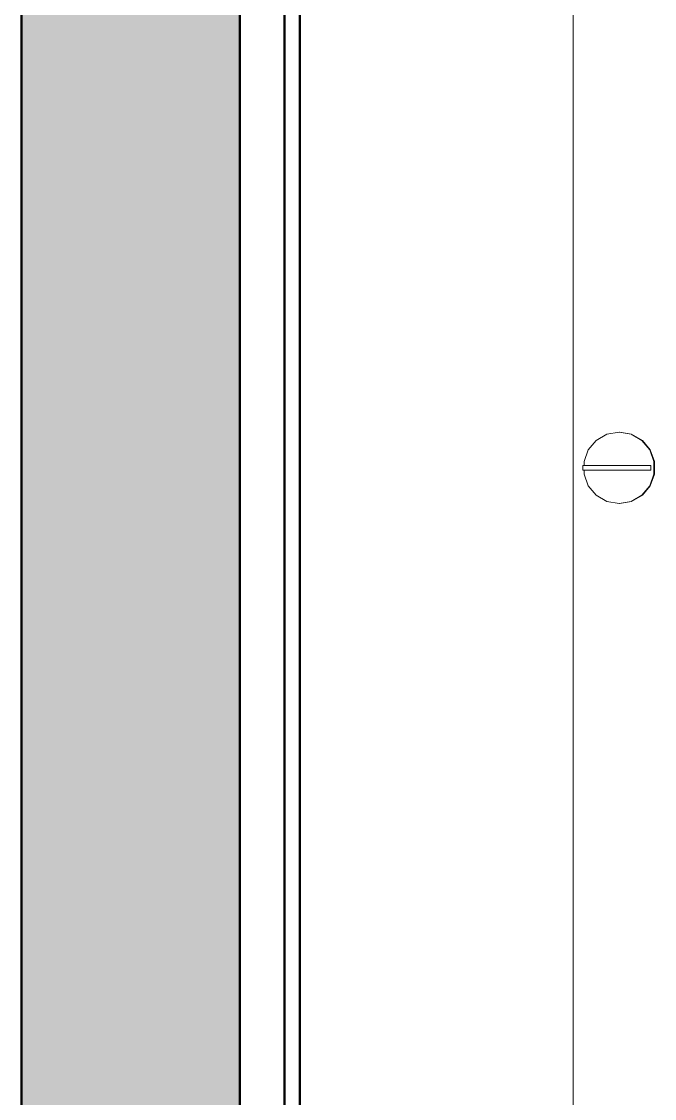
# Model space of a CAD drawing. Header units: millimetres. Extents: x -46169 to 237885, y -84465 to 18123.
# Drawn here: x 172679 to 173087, y -83639 to -82945 of the extents above; entities that cross this region are included whole.
import ezdxf

# ---------------------------------------------------------------- set-up
doc = ezdxf.new("R2010")
doc.units = ezdxf.units.MM
doc.header["$MEASUREMENT"] = 0
doc.linetypes.add('Wipeout_Contour', pattern=[1000, 0, -1000])
doc.layers.add('New_A-25-M_Wall_Int', color=7, linetype='Continuous')
doc.layers.add('New_A-35-M_FFE_Sanitary', color=7, linetype='Continuous')
for name, color, linetype, lineweight, true_color in [('New_A-25-M_Wall_Int_Pen_No__107', 7, 'Continuous', 15, 0xa6a6a6), ('New_A-25-M_Wall_Int_Pen_No__27', 7, 'Continuous', 50, 0x2a2a2a), ('New_A-35-M_FFE_Sanitary_Pen_No__211', 7, 'Continuous', 13, 0xebf6ff), ('New_A-35-M_FFE_Sanitary_Pen_No__27', 7, 'Continuous', 50, 0x2a2a2a), ('New_A-35-M_FFE_Sanitary_Pen_No__64', 7, 'Continuous', 20, 0x606060)]:
    doc.layers.add(name, color=color, linetype=linetype, lineweight=lineweight, true_color=true_color)

# ---------------------------------------------------------------- blocks, each defined once
blk = doc.blocks.new('Section Elem_187_3', base_point=(129666.67, -84332.61))
at = {"layer": 'New_A-25-M_Wall_Int_Pen_No__27', "linetype": 'Continuous'}
blk.add_line((172679.36, -81932.61), (172679.36, -84332.61), dxfattribs=at)
at = {"color": 254, "linetype": 'Wipeout_Contour', "lineweight": 0, "ltscale": 767165.425524}
blk.add_wipeout([(172819.98, -84332.61), (172848.79, -84332.61), (172848.79, -81932.61), (172819.98, -81932.61)], dxfattribs=at).dxf.layer = 'New_A-25-M_Wall_Int'
at = {"layer": 'New_A-25-M_Wall_Int_Pen_No__107', "linetype": 'Continuous', "lineweight": 0, "true_color": 0xd2d2d2}
blk.add_hatch(color=254, dxfattribs=at).paths.add_polyline_path([(172679.36, -81932.61), (172679.36, -84332.61), (172819.98, -84332.61), (172819.98, -81932.61)])
at = {"layer": 'New_A-25-M_Wall_Int_Pen_No__27', "linetype": 'Continuous'}
blk.add_line((172819.98, -81932.61), (172819.98, -84332.61), dxfattribs=at)
blk = doc.blocks.new('Section Elem_196_3', base_point=(129666.67, -84332.61))
at = {"color": 254, "linetype": 'Wipeout_Contour', "lineweight": 0, "ltscale": 4229743.589837932}
blk.add_wipeout([(172978.08, -84302.61), (173034.97, -84302.61), (173034.97, -84063.2), (173033.42, -84062), (173018.03, -84038.12), (173012.22, -84014.8), (173013.03, -83983.22), (173002.97, -83983.22), (173003.17, -83983.14), (173006.17, -83967.87), (173013.4, -83957.37), (173021.01, -83951.61), (173027.27, -83945.88), (173033.15, -83932.66), (173033.15, -83932.64), (173034.97, -83932.64), (173034.97, -83932.61), (173033.14, -83932.61), (173033.14, -83927.61), (173034.97, -83924.46), (173034.97, -82132.61), (172978.08, -82132.61)], dxfattribs=at).dxf.layer = 'New_A-35-M_FFE_Sanitary'
at = {"color": 254, "linetype": 'Wipeout_Contour', "lineweight": 0, "ltscale": 768134.492474}
blk.add_wipeout([(173070.03, -83216.63), (173072.29, -83210.99), (173064.47, -83209.61), (173064.25, -83215.61)], dxfattribs=at).dxf.layer = 'New_A-35-M_FFE_Sanitary'
at = {"color": 254, "linetype": 'Wipeout_Contour', "lineweight": 0, "ltscale": 768229.601227}
blk.add_wipeout([(173084.94, -83234.11), (173084.94, -83231.11), (173084.83, -83231.11), (173084.83, -83234.11)], dxfattribs=at).dxf.layer = 'New_A-35-M_FFE_Sanitary'
at = {"layer": 'New_A-35-M_FFE_Sanitary_Pen_No__64', "linetype": 'Continuous'}
blk.add_line((173034.97, -83924.46), (173034.97, -82132.61), dxfattribs=at)
at = {"color": 254, "linetype": 'Wipeout_Contour', "lineweight": 0, "ltscale": 768161.56357}
blk.add_wipeout([(173075.12, -83219.58), (173079.17, -83214.99), (173072.29, -83210.99), (173070.03, -83216.63)], dxfattribs=at).dxf.layer = 'New_A-35-M_FFE_Sanitary'
at = {"color": 254, "linetype": 'Wipeout_Contour', "lineweight": 0, "ltscale": 768225.43514}
blk.add_wipeout([(173084.83, -83234.11), (173084.83, -83231.11), (173082.63, -83231.11), (173082.63, -83234.11)], dxfattribs=at).dxf.layer = 'New_A-35-M_FFE_Sanitary'
at = {"color": 254, "linetype": 'Wipeout_Contour', "lineweight": 0, "ltscale": 768187.94246}
blk.add_wipeout([(173078.89, -83224.11), (173084.27, -83221.11), (173079.17, -83214.99), (173075.12, -83219.58)], dxfattribs=at).dxf.layer = 'New_A-35-M_FFE_Sanitary'
at = {"color": 254, "linetype": 'Wipeout_Contour', "lineweight": 0, "ltscale": 768190.612211}
blk.add_wipeout([(173082.63, -83234.11), (173082.63, -83231.11), (173065.51, -83231.11), (173065.51, -83234.11)], dxfattribs=at).dxf.layer = 'New_A-35-M_FFE_Sanitary'
at = {"color": 254, "linetype": 'Wipeout_Contour', "lineweight": 0, "ltscale": 768210.439902}
blk.add_wipeout([(173080.9, -83229.65), (173086.99, -83228.61), (173084.27, -83221.11), (173078.89, -83224.11)], dxfattribs=at).dxf.layer = 'New_A-35-M_FFE_Sanitary'
at = {"color": 254, "linetype": 'Wipeout_Contour', "lineweight": 0, "ltscale": 768149.00981}
blk.add_wipeout([(173065.51, -83234.11), (173065.51, -83231.11), (173059.55, -83231.11), (173059.55, -83234.11)], dxfattribs=at).dxf.layer = 'New_A-35-M_FFE_Sanitary'
at = {"color": 254, "linetype": 'Wipeout_Contour', "lineweight": 0, "ltscale": 1920563.749304135}
blk.add_wipeout([(173080.9, -83231.11), (173084.83, -83231.11), (173084.94, -83231.11), (173084.94, -83234.11), (173084.83, -83234.11), (173080.9, -83234.11), (173080.9, -83235.56), (173086.99, -83236.6), (173086.99, -83228.61), (173080.9, -83229.65)], dxfattribs=at).dxf.layer = 'New_A-35-M_FFE_Sanitary'
at = {"color": 254, "linetype": 'Wipeout_Contour', "lineweight": 0, "ltscale": 768108.18445}
blk.add_wipeout([(173059.55, -83234.11), (173059.55, -83231.11), (173042.86, -83231.11), (173042.86, -83234.11)], dxfattribs=at).dxf.layer = 'New_A-35-M_FFE_Sanitary'
at = {"color": 254, "linetype": 'Wipeout_Contour', "lineweight": 0, "ltscale": 768074.914858}
blk.add_wipeout([(173042.86, -83234.11), (173042.86, -83231.11), (173041.09, -83231.11), (173041.09, -83234.11)], dxfattribs=at).dxf.layer = 'New_A-35-M_FFE_Sanitary'
at = {"color": 254, "linetype": 'Wipeout_Contour', "lineweight": 0, "ltscale": 768233.596905}
blk.add_wipeout([(173078.89, -83241.11), (173084.27, -83244.11), (173086.99, -83236.6), (173080.9, -83235.56)], dxfattribs=at).dxf.layer = 'New_A-35-M_FFE_Sanitary'
at = {"color": 254, "linetype": 'Wipeout_Contour', "lineweight": 0, "ltscale": 960100.290523}
blk.add_wipeout([(173041.95, -83231.11), (173042.86, -83231.11), (173047.61, -83231.11), (173047.61, -83229.65), (173041.95, -83228.61)], dxfattribs=at).dxf.layer = 'New_A-35-M_FFE_Sanitary'
at = {"color": 254, "linetype": 'Wipeout_Contour', "lineweight": 0, "ltscale": 768231.685508}
blk.add_wipeout([(173075.12, -83245.63), (173079.17, -83250.22), (173084.27, -83244.11), (173078.89, -83241.11)], dxfattribs=at).dxf.layer = 'New_A-35-M_FFE_Sanitary'
at = {"color": 254, "linetype": 'Wipeout_Contour', "lineweight": 0, "ltscale": 768077.614635}
blk.add_wipeout([(173049.62, -83224.11), (173044.67, -83221.11), (173041.95, -83228.61), (173047.61, -83229.65)], dxfattribs=at).dxf.layer = 'New_A-35-M_FFE_Sanitary'
at = {"color": 254, "linetype": 'Wipeout_Contour', "lineweight": 0, "ltscale": 768220.599137}
blk.add_wipeout([(173070.03, -83248.58), (173072.29, -83254.22), (173079.17, -83250.22), (173075.12, -83245.63)], dxfattribs=at).dxf.layer = 'New_A-35-M_FFE_Sanitary'
at = {"color": 254, "linetype": 'Wipeout_Contour', "lineweight": 0, "ltscale": 768079.524392}
blk.add_wipeout([(173053.39, -83219.58), (173049.77, -83214.99), (173044.67, -83221.11), (173049.62, -83224.11)], dxfattribs=at).dxf.layer = 'New_A-35-M_FFE_Sanitary'
at = {"color": 254, "linetype": 'Wipeout_Contour', "lineweight": 0, "ltscale": 768201.702142}
blk.add_wipeout([(173064.25, -83249.61), (173064.47, -83255.61), (173072.29, -83254.22), (173070.03, -83248.58)], dxfattribs=at).dxf.layer = 'New_A-35-M_FFE_Sanitary'
at = {"color": 254, "linetype": 'Wipeout_Contour', "lineweight": 0, "ltscale": 768090.610523}
blk.add_wipeout([(173058.47, -83216.63), (173056.65, -83210.99), (173049.77, -83214.99), (173053.39, -83219.58)], dxfattribs=at).dxf.layer = 'New_A-35-M_FFE_Sanitary'
at = {"color": 254, "linetype": 'Wipeout_Contour', "lineweight": 0, "ltscale": 768176.774173}
blk.add_wipeout([(173058.47, -83248.58), (173056.65, -83254.22), (173064.47, -83255.61), (173064.25, -83249.61)], dxfattribs=at).dxf.layer = 'New_A-35-M_FFE_Sanitary'
at = {"color": 254, "linetype": 'Wipeout_Contour', "lineweight": 0, "ltscale": 768109.562344}
blk.add_wipeout([(173064.25, -83215.61), (173064.47, -83209.61), (173056.65, -83210.99), (173058.47, -83216.63)], dxfattribs=at).dxf.layer = 'New_A-35-M_FFE_Sanitary'
at = {"color": 254, "linetype": 'Wipeout_Contour', "lineweight": 0, "ltscale": 768149.651492}
blk.add_wipeout([(173053.39, -83245.63), (173049.77, -83250.22), (173056.65, -83254.22), (173058.47, -83248.58)], dxfattribs=at).dxf.layer = 'New_A-35-M_FFE_Sanitary'
at = {"color": 254, "linetype": 'Wipeout_Contour', "lineweight": 0, "ltscale": 768132.007261}
blk.add_wipeout([(173072.29, -83210.99), (173072.61, -83210.99), (173064.79, -83209.61), (173064.47, -83209.61)], dxfattribs=at).dxf.layer = 'New_A-35-M_FFE_Sanitary'
at = {"color": 254, "linetype": 'Wipeout_Contour', "lineweight": 0, "ltscale": 768123.273557}
blk.add_wipeout([(173049.62, -83241.11), (173044.67, -83244.11), (173049.77, -83250.22), (173053.39, -83245.63)], dxfattribs=at).dxf.layer = 'New_A-35-M_FFE_Sanitary'
at = {"layer": 'New_A-35-M_FFE_Sanitary_Pen_No__64', "linetype": 'Continuous'}
for p, q in [((173056.65, -83210.99), (173064.47, -83209.61)), ((173064.47, -83209.61), (173064.79, -83209.61))]:
    blk.add_line(p, q, dxfattribs=at)
at = {"color": 254, "linetype": 'Wipeout_Contour', "lineweight": 0, "ltscale": 768163.163819}
blk.add_wipeout([(173079.17, -83214.99), (173079.49, -83214.99), (173072.61, -83210.99), (173072.29, -83210.99)], dxfattribs=at).dxf.layer = 'New_A-35-M_FFE_Sanitary'
at = {"color": 254, "linetype": 'Wipeout_Contour', "lineweight": 0, "ltscale": 768100.775606}
blk.add_wipeout([(173047.61, -83235.56), (173041.95, -83236.6), (173044.67, -83244.11), (173049.62, -83241.11)], dxfattribs=at).dxf.layer = 'New_A-35-M_FFE_Sanitary'
at = {"layer": 'New_A-35-M_FFE_Sanitary_Pen_No__64', "linetype": 'Continuous'}
for p, q in [((173064.47, -83209.61), (173072.29, -83210.99)), ((173064.79, -83209.61), (173072.61, -83210.99))]:
    blk.add_line(p, q, dxfattribs=at)
at = {"color": 254, "linetype": 'Wipeout_Contour', "lineweight": 0, "ltscale": 768193.525488}
blk.add_wipeout([(173084.27, -83221.11), (173084.59, -83221.11), (173079.49, -83214.99), (173079.17, -83214.99)], dxfattribs=at).dxf.layer = 'New_A-35-M_FFE_Sanitary'
at = {"color": 254, "linetype": 'Wipeout_Contour', "lineweight": 0, "ltscale": 960109.417506}
blk.add_wipeout([(173042.86, -83234.11), (173041.95, -83234.11), (173041.95, -83236.6), (173047.61, -83235.56), (173047.61, -83234.11)], dxfattribs=at).dxf.layer = 'New_A-35-M_FFE_Sanitary'
at = {"layer": 'New_A-35-M_FFE_Sanitary_Pen_No__64', "linetype": 'Continuous'}
for p, q in [((173041.95, -83231.11), (173041.95, -83228.61)), ((173042.86, -83231.11), (173041.09, -83231.11)), ((173041.09, -83234.11), (173041.09, -83231.11)), ((173042.86, -83234.11), (173041.09, -83234.11)), ((173041.95, -83236.6), (173041.95, -83234.11))]:
    blk.add_line(p, q, dxfattribs=at)
at = {"color": 254, "linetype": 'Wipeout_Contour', "lineweight": 0, "ltscale": 768219.430499}
blk.add_wipeout([(173086.99, -83228.61), (173087.31, -83228.61), (173084.59, -83221.11), (173084.27, -83221.11)], dxfattribs=at).dxf.layer = 'New_A-35-M_FFE_Sanitary'
at = {"color": 254, "linetype": 'Wipeout_Contour', "lineweight": 0, "ltscale": 768237.75491}
blk.add_wipeout([(173086.99, -83236.6), (173087.31, -83236.6), (173087.31, -83228.61), (173086.99, -83228.61)], dxfattribs=at).dxf.layer = 'New_A-35-M_FFE_Sanitary'
at = {"layer": 'New_A-35-M_FFE_Sanitary_Pen_No__64', "linetype": 'Continuous'}
for p, q in [((173084.59, -83221.11), (173087.31, -83228.61)), ((173084.94, -83231.11), (173084.83, -83231.11))]:
    blk.add_line(p, q, dxfattribs=at)
at = {"color": 254, "linetype": 'Wipeout_Contour', "lineweight": 0, "ltscale": 768246.289067}
blk.add_wipeout([(173084.27, -83244.11), (173084.59, -83244.11), (173087.31, -83236.6), (173086.99, -83236.6)], dxfattribs=at).dxf.layer = 'New_A-35-M_FFE_Sanitary'
at = {"layer": 'New_A-35-M_FFE_Sanitary_Pen_No__64', "linetype": 'Continuous'}
for p, q in [((173086.99, -83228.61), (173086.99, -83236.6)), ((173087.31, -83228.61), (173087.31, -83236.6)), ((173084.94, -83234.11), (173084.83, -83234.11)), ((173084.94, -83234.11), (173084.94, -83231.11))]:
    blk.add_line(p, q, dxfattribs=at)
at = {"color": 254, "linetype": 'Wipeout_Contour', "lineweight": 0, "ltscale": 768244.003984}
blk.add_wipeout([(173079.17, -83250.22), (173079.49, -83250.22), (173084.59, -83244.11), (173084.27, -83244.11)], dxfattribs=at).dxf.layer = 'New_A-35-M_FFE_Sanitary'
at = {"layer": 'New_A-35-M_FFE_Sanitary_Pen_No__64', "linetype": 'Continuous'}
blk.add_line((173087.31, -83236.6), (173084.59, -83244.11), dxfattribs=at)
at = {"color": 254, "linetype": 'Wipeout_Contour', "lineweight": 0, "ltscale": 768231.175167}
blk.add_wipeout([(173072.29, -83254.22), (173072.61, -83254.22), (173079.49, -83250.22), (173079.17, -83250.22)], dxfattribs=at).dxf.layer = 'New_A-35-M_FFE_Sanitary'
at = {"color": 254, "linetype": 'Wipeout_Contour', "lineweight": 0, "ltscale": 2304510.904943904}
blk.add_wipeout([(173065.51, -83234.11), (173047.61, -83234.11), (173047.61, -83235.56), (173049.62, -83241.11), (173053.39, -83245.63), (173058.47, -83248.58), (173064.25, -83249.61), (173070.03, -83248.58), (173075.12, -83245.63), (173078.89, -83241.11), (173080.9, -83235.56), (173080.9, -83234.11)], dxfattribs=at).dxf.layer = 'New_A-35-M_FFE_Sanitary'
at = {"color": 254, "linetype": 'Wipeout_Contour', "lineweight": 0, "ltscale": 768209.349497}
blk.add_wipeout([(173064.47, -83255.61), (173064.79, -83255.61), (173072.61, -83254.22), (173072.29, -83254.22)], dxfattribs=at).dxf.layer = 'New_A-35-M_FFE_Sanitary'
at = {"layer": 'New_A-35-M_FFE_Sanitary_Pen_No__64', "linetype": 'Continuous'}
for p, q in [((173044.67, -83244.11), (173041.95, -83236.6)), ((173086.99, -83236.6), (173084.27, -83244.11)), ((173049.77, -83250.22), (173044.67, -83244.11)), ((173084.27, -83244.11), (173079.17, -83250.22)), ((173084.59, -83244.11), (173079.49, -83250.22)), ((173056.65, -83254.22), (173049.77, -83250.22)), ((173064.47, -83255.61), (173056.65, -83254.22)), ((173072.29, -83254.22), (173064.47, -83255.61)), ((173064.47, -83255.61), (173064.79, -83255.61)), ((173072.61, -83254.22), (173064.79, -83255.61)), ((173079.17, -83250.22), (173072.29, -83254.22)), ((173079.49, -83250.22), (173072.61, -83254.22))]:
    blk.add_line(p, q, dxfattribs=at)
at = {"color": 254, "linetype": 'Wipeout_Contour', "lineweight": 0, "ltscale": 2304422.623225177}
blk.add_wipeout([(173047.61, -83231.11), (173065.51, -83231.11), (173080.9, -83231.11), (173080.9, -83229.65), (173078.89, -83224.11), (173075.12, -83219.58), (173070.03, -83216.63), (173064.25, -83215.61), (173058.47, -83216.63), (173053.39, -83219.58), (173049.62, -83224.11), (173047.61, -83229.65)], dxfattribs=at).dxf.layer = 'New_A-35-M_FFE_Sanitary'
at = {"layer": 'New_A-35-M_FFE_Sanitary_Pen_No__64', "linetype": 'Continuous'}
for p, q in [((173044.67, -83221.11), (173049.77, -83214.99)), ((173049.77, -83214.99), (173056.65, -83210.99)), ((173072.29, -83210.99), (173079.17, -83214.99)), ((173072.61, -83210.99), (173079.49, -83214.99)), ((173079.17, -83214.99), (173084.27, -83221.11)), ((173079.49, -83214.99), (173084.59, -83221.11)), ((173041.95, -83228.61), (173044.67, -83221.11)), ((173084.27, -83221.11), (173086.99, -83228.61)), ((173059.55, -83231.11), (173042.86, -83231.11)), ((173059.55, -83234.11), (173042.86, -83234.11)), ((173065.51, -83231.11), (173059.55, -83231.11)), ((173065.51, -83234.11), (173059.55, -83234.11)), ((173082.63, -83231.11), (173065.51, -83231.11)), ((173082.63, -83234.11), (173065.51, -83234.11)), ((173084.83, -83231.11), (173082.63, -83231.11)), ((173084.83, -83234.11), (173082.63, -83234.11))]:
    blk.add_line(p, q, dxfattribs=at)
blk = doc.blocks.new('Section Elem_243_3', base_point=(129666.67, -84332.61))
at = {"layer": 'New_A-35-M_FFE_Sanitary_Pen_No__27', "linetype": 'Continuous'}
blk.add_line((172848.79, -81932.61), (172848.79, -84332.61), dxfattribs=at)
at = {"color": 254, "linetype": 'Wipeout_Contour', "lineweight": 0, "ltscale": 1150443.352852469}
blk.add_wipeout([(172858.84, -81932.61), (172858.84, -84332.61), (172978.08, -84332.61), (172978.08, -82132.61), (172979.5, -82132.61), (172979.5, -81932.61)], dxfattribs=at).dxf.layer = 'New_A-35-M_FFE_Sanitary'
at = {"layer": 'New_A-35-M_FFE_Sanitary_Pen_No__211', "linetype": 'Continuous'}
h = blk.add_hatch(dxfattribs=at)
h.set_pattern_fill('Plaster_0003', color=256, style=0, pattern_type=2)
h.set_pattern_definition([(0, (129666.675, -84332.61), (0, 86.60254), [0, -50]), (0, (129691.675, -84289.305), (0, 86.60254), [0, -50])])
h.paths.add_polyline_path([(172858.84, -81932.61), (172848.79, -81932.61), (172848.79, -84332.61), (172858.84, -84332.61)])
at = {"layer": 'New_A-35-M_FFE_Sanitary_Pen_No__27', "linetype": 'Continuous'}
blk.add_line((172858.84, -81932.61), (172858.84, -84332.61), dxfattribs=at)

msp = doc.modelspace()

# ---------------------------------------------------------------- block references
at = {"layer": 'New_A-25-M_Wall_Int'}
msp.add_blockref('Section Elem_187_3', (129666.67, -84332.61), dxfattribs=at)
at = {"layer": 'New_A-35-M_FFE_Sanitary'}
msp.add_blockref('Section Elem_196_3', (129666.67, -84332.61), dxfattribs=at)

# ---------------------------------------------------------------- next in the draw order: block references
msp.add_blockref('Section Elem_243_3', (129666.67, -84332.61), dxfattribs=at)

doc.saveas('drawing.dxf')
